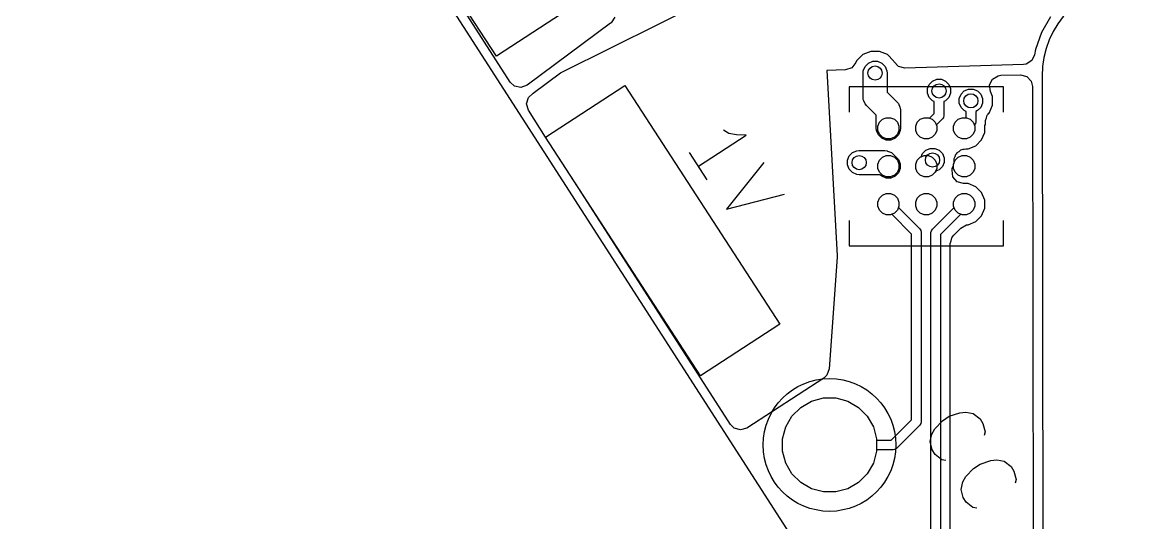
# Model space of a CAD drawing. Extents: x -28 to 34.6, y -6.7 to 48.3.
# Drawn here: x -27.32 to -15.52, y 17.53 to 22.81 of the extents above; entities that cross this region are included whole.
import ezdxf

# ---------------------------------------------------------------- set-up
doc = ezdxf.new("R2010")
doc.units = 0
doc.layers.add('BLACK', color=7, linetype='CONTINUOUS')

msp = doc.modelspace()

# ---------------------------------------------------------------- linework, layer by layer
at = {"layer": 'BLACK', "linetype": 'CONTINUOUS'}
for p, q in [((-27.315668, 29.991502), (-15.515668, 11.641502)), ((-22.172317, 22.178965), (-24.05262, 25.102996)), ((-22.318045, 22.451177), (-23.951962, 24.967188)), ((-21.622736, 22.286658), (-20.091764, 23.048517)), ((-21.479374, 22.995816), (-22.318045, 22.451177)), ((-21.114539, 22.800307), (-21.994043, 22.146517)), ((-21.107914, 22.805593), (-21.114539, 22.800307)), ((-21.069765, 22.864128), (-21.107914, 22.805593)), ((-16.475685, 22.86786), (-16.569626, 22.70252)), ((-16.569626, 22.70252), (-16.633824, 22.523511)), ((-18.455446, 22.468454), (-18.519887, 22.404013)), ((-18.37124, 22.503335), (-18.455446, 22.468455)), ((-18.455446, 22.468455), (-18.455446, 22.468454)), ((-18.371239, 22.503335), (-18.37124, 22.503335)), ((-18.280097, 22.503335), (-18.371239, 22.503335)), ((-18.195893, 22.468456), (-18.280097, 22.503335)), ((-18.195892, 22.468455), (-18.195893, 22.468456)), ((-18.131447, 22.40401), (-18.195892, 22.468455)), ((-16.643533, 22.467614), (-16.674401, 22.404933)), ((-16.633824, 22.523511), (-16.643533, 22.467614)), ((-18.638948, 22.307516), (-18.835668, 22.301502)), ((-18.638315, 22.307537), (-18.638948, 22.307516)), ((-18.57202, 22.3296), (-18.638315, 22.307537)), ((-18.528177, 22.384002), (-18.57202, 22.3296)), ((-18.519889, 22.404012), (-18.528177, 22.384002)), ((-18.519887, 22.404013), (-18.519889, 22.404012)), ((-18.450228, 22.299011), (-18.431265, 22.344792)), ((-18.431265, 22.344792), (-18.396225, 22.379832)), ((-18.396225, 22.379832), (-18.350444, 22.398795)), ((-18.350444, 22.398795), (-18.300892, 22.398795)), ((-18.300892, 22.398795), (-18.255111, 22.379832)), ((-18.255111, 22.379832), (-18.220071, 22.344792)), ((-18.220071, 22.344792), (-18.201108, 22.299011)), ((-18.131089, 22.403145), (-18.131447, 22.40401)), ((-18.127697, 22.395667), (-18.131089, 22.403145)), ((-18.08035, 22.344286), (-18.127697, 22.395667)), ((-18.01274, 22.326659), (-18.08035, 22.344286)), ((-16.761915, 22.364894), (-18.01274, 22.326659)), ((-16.734256, 22.36889), (-16.761915, 22.364894)), ((-16.674401, 22.404933), (-16.734256, 22.36889)), ((-21.930149, 22.060564), (-21.641455, 22.275169)), ((-21.641455, 22.275169), (-21.622736, 22.286658)), ((-18.835668, 22.301502), (-18.726114, 20.349436)), ((-18.452668, 22.274235), (-18.450228, 22.299011)), ((-18.452668, 22.021502), (-18.452668, 22.274235)), ((-18.201108, 22.299011), (-18.198668, 22.274235)), ((-18.198668, 22.274235), (-18.198668, 22.074108)), ((-17.755405, 22.155163), (-17.720917, 22.189651)), ((-17.720917, 22.189651), (-17.675857, 22.208315)), ((-17.675857, 22.208315), (-17.627085, 22.208315)), ((-17.627085, 22.208315), (-17.582025, 22.189651)), ((-17.582025, 22.189651), (-17.547537, 22.155163)), ((-17.117747, 22.148556), (-17.086472, 22.211036)), ((-17.086472, 22.211036), (-17.026383, 22.246688)), ((-17.026383, 22.246688), (-16.999511, 22.250482)), ((-16.999511, 22.250482), (-16.793794, 22.25677)), ((-16.793794, 22.25677), (-16.726185, 22.239143)), ((-16.726185, 22.239143), (-16.678838, 22.187762)), ((-16.678838, 22.187762), (-16.666006, 22.133014)), ((-16.565668, 22.241502), (-16.555668, 15.591502)), ((-22.127812, 22.137401), (-22.172317, 22.178965)), ((-22.059589, 22.12232), (-22.127812, 22.137401)), ((-21.994043, 22.146517), (-22.059589, 22.12232)), ((-21.801962, 21.597188), (-20.963291, 22.141827)), ((-20.963291, 22.141827), (-19.329374, 19.625816)), ((-18.598468, 22.129702), (-18.598468, 21.863085)), ((-16.972868, 22.129702), (-18.598468, 22.129702)), ((-18.198668, 22.074108), (-18.165865, 22.041305)), ((-17.774069, 22.110103), (-17.755405, 22.155163)), ((-17.774069, 22.061331), (-17.774069, 22.110103)), ((-17.547537, 22.155163), (-17.528873, 22.110103)), ((-17.528873, 22.110103), (-17.528873, 22.061331)), ((-17.419602, 22.050948), (-17.385114, 22.085436)), ((-17.385114, 22.085436), (-17.340054, 22.1041)), ((-17.340054, 22.1041), (-17.291282, 22.1041)), ((-17.291282, 22.1041), (-17.246222, 22.085436)), ((-17.246222, 22.085436), (-17.211734, 22.050948)), ((-17.110279, 22.079088), (-17.117747, 22.148556)), ((-17.088568, 22.026675), (-17.110279, 22.079088)), ((-16.972868, 21.863085), (-16.972868, 22.129702)), ((-16.666006, 22.133014), (-16.656262, 15.652742)), ((-22.00069, 21.948465), (-21.981024, 22.01551)), ((-21.980987, 21.881431), (-22.00069, 21.948465)), ((-21.981024, 22.01551), (-21.935751, 22.057531)), ((-21.935751, 22.057531), (-21.930149, 22.060564)), ((-18.450228, 21.996726), (-18.452668, 22.021502)), ((-18.450228, 21.996725), (-18.450228, 21.996726)), ((-18.443922, 21.981502), (-18.450228, 21.996725)), ((-18.431265, 21.950945), (-18.443922, 21.981502)), ((-18.431264, 21.950944), (-18.431265, 21.950945)), ((-18.415471, 21.931699), (-18.431264, 21.950944)), ((-18.165865, 22.041305), (-18.095865, 21.971305)), ((-18.095865, 21.971305), (-18.080071, 21.95206)), ((-18.080071, 21.95206), (-18.065095, 21.915905)), ((-17.755405, 22.016271), (-17.774069, 22.061331)), ((-17.720917, 21.981783), (-17.755405, 22.016271)), ((-17.702271, 21.97406), (-17.720917, 21.981783)), ((-17.702271, 21.846741), (-17.702271, 21.97406)), ((-17.582025, 21.981783), (-17.600671, 21.97406)), ((-17.600671, 21.97406), (-17.600671, 21.825699)), ((-17.547537, 22.016271), (-17.582025, 21.981783)), ((-17.528873, 22.061331), (-17.547537, 22.016271)), ((-17.438266, 22.005888), (-17.419602, 22.050948)), ((-17.438266, 21.957116), (-17.438266, 22.005888)), ((-17.419602, 21.912056), (-17.438266, 21.957116)), ((-17.211734, 22.050948), (-17.19307, 22.005888)), ((-17.19307, 21.957116), (-17.211734, 21.912056)), ((-17.19307, 22.005888), (-17.19307, 21.957116)), ((-17.088568, 21.936329), (-17.088568, 22.026675)), ((-21.799312, 21.59891), (-21.980987, 21.881431)), ((-18.345471, 21.861699), (-18.415471, 21.931699)), ((-18.312668, 21.828896), (-18.345471, 21.861699)), ((-18.065095, 21.915905), (-18.061108, 21.906278)), ((-18.061108, 21.906278), (-18.058668, 21.881502)), ((-18.058668, 21.881502), (-18.058668, 21.691502)), ((-17.750668, 21.798345), (-17.702271, 21.846741)), ((-17.385114, 21.877568), (-17.419602, 21.912056)), ((-17.366468, 21.869845), (-17.385114, 21.877568)), ((-17.366468, 21.803606), (-17.366468, 21.869845)), ((-17.246222, 21.877568), (-17.264868, 21.869845)), ((-17.264868, 21.869845), (-17.264868, 21.761502)), ((-17.211734, 21.912056), (-17.246222, 21.877568)), ((-17.143083, 21.828911), (-17.137413, 21.835949)), ((-17.137413, 21.835949), (-17.136551, 21.838125)), ((-17.136551, 21.838125), (-17.134431, 21.839648)), ((-17.134431, 21.839648), (-17.126449, 21.849553)), ((-17.126449, 21.849553), (-17.123142, 21.85286)), ((-17.123142, 21.85286), (-17.088568, 21.936329)), ((-18.312668, 21.691502), (-18.312668, 21.828896)), ((-18.297772, 21.713801), (-18.280705, 21.755004)), ((-18.297772, 21.713801), (-18.280705, 21.755004)), ((-18.297772, 21.669203), (-18.297772, 21.713801)), ((-18.297772, 21.669203), (-18.297772, 21.713801)), ((-18.280705, 21.755004), (-18.24917, 21.786539)), ((-18.280705, 21.755004), (-18.24917, 21.786539)), ((-18.24917, 21.786539), (-18.207967, 21.803606)), ((-18.24917, 21.786539), (-18.207967, 21.803606)), ((-18.207967, 21.803606), (-18.163369, 21.803606)), ((-18.207967, 21.803606), (-18.163369, 21.803606)), ((-18.163369, 21.803606), (-18.122166, 21.786539)), ((-18.163369, 21.803606), (-18.122166, 21.786539)), ((-18.122166, 21.786539), (-18.090631, 21.755004)), ((-18.122166, 21.786539), (-18.090631, 21.755004)), ((-18.090631, 21.755004), (-18.073564, 21.713801)), ((-18.090631, 21.755004), (-18.073564, 21.713801)), ((-18.073564, 21.713801), (-18.073564, 21.669203)), ((-18.073564, 21.713801), (-18.073564, 21.669203)), ((-17.897772, 21.713801), (-17.880705, 21.755004)), ((-17.897772, 21.713801), (-17.880705, 21.755004)), ((-17.897772, 21.713801), (-17.880705, 21.755004)), ((-17.897772, 21.669203), (-17.897772, 21.713801)), ((-17.897772, 21.669203), (-17.897772, 21.713801)), ((-17.897772, 21.669203), (-17.897772, 21.713801)), ((-17.880705, 21.755004), (-17.84917, 21.786539)), ((-17.880705, 21.755004), (-17.84917, 21.786539)), ((-17.880705, 21.755004), (-17.84917, 21.786539)), ((-17.84917, 21.786539), (-17.807967, 21.803606)), ((-17.84917, 21.786539), (-17.807967, 21.803606)), ((-17.84917, 21.786539), (-17.807967, 21.803606)), ((-17.807967, 21.803606), (-17.763369, 21.803606)), ((-17.807967, 21.803606), (-17.763369, 21.803606)), ((-17.807967, 21.803606), (-17.763369, 21.803606)), ((-17.763369, 21.803606), (-17.750668, 21.798345)), ((-17.763369, 21.803606), (-17.722166, 21.786539)), ((-17.763369, 21.803606), (-17.722166, 21.786539)), ((-17.722166, 21.786539), (-17.690631, 21.755004)), ((-17.722166, 21.786539), (-17.690631, 21.755004)), ((-17.690631, 21.755004), (-17.673564, 21.713801)), ((-17.690631, 21.755004), (-17.673564, 21.713801)), ((-17.61555, 21.789778), (-17.678826, 21.726503)), ((-17.678826, 21.726503), (-17.673564, 21.713801)), ((-17.673564, 21.713801), (-17.673564, 21.669203)), ((-17.673564, 21.713801), (-17.673564, 21.669203)), ((-17.673564, 21.713801), (-17.673564, 21.669203)), ((-17.604538, 21.806258), (-17.61555, 21.789778)), ((-17.600671, 21.825699), (-17.604538, 21.806259)), ((-17.604538, 21.806259), (-17.604538, 21.806258)), ((-17.497772, 21.713801), (-17.480705, 21.755004)), ((-17.497772, 21.713801), (-17.480705, 21.755004)), ((-17.497772, 21.713801), (-17.480705, 21.755004)), ((-17.497772, 21.669203), (-17.497772, 21.713801)), ((-17.497772, 21.669203), (-17.497772, 21.713801)), ((-17.497772, 21.669203), (-17.497772, 21.713801)), ((-17.480705, 21.755004), (-17.44917, 21.786539)), ((-17.480705, 21.755004), (-17.44917, 21.786539)), ((-17.480705, 21.755004), (-17.44917, 21.786539)), ((-17.44917, 21.786539), (-17.407967, 21.803606)), ((-17.44917, 21.786539), (-17.407967, 21.803606)), ((-17.44917, 21.786539), (-17.407967, 21.803606)), ((-17.407967, 21.803606), (-17.366468, 21.803606)), ((-17.407967, 21.803606), (-17.363369, 21.803606)), ((-17.407967, 21.803606), (-17.363369, 21.803606)), ((-17.363369, 21.803606), (-17.322166, 21.786539)), ((-17.363369, 21.803606), (-17.322166, 21.786539)), ((-17.322166, 21.786539), (-17.290631, 21.755004)), ((-17.322166, 21.786539), (-17.290631, 21.755004)), ((-17.290631, 21.755004), (-17.273564, 21.713801)), ((-17.290631, 21.755004), (-17.273564, 21.713801)), ((-17.268735, 21.742062), (-17.278943, 21.726786)), ((-17.278943, 21.726786), (-17.273564, 21.713801)), ((-17.273564, 21.713801), (-17.273564, 21.669203)), ((-17.273564, 21.713801), (-17.273564, 21.669203)), ((-17.273564, 21.713801), (-17.273564, 21.669203)), ((-17.264868, 21.761502), (-17.268735, 21.742062)), ((-17.168754, 21.702016), (-17.16704, 21.720776)), ((-17.16704, 21.720776), (-17.162768, 21.731089)), ((-17.162768, 21.76753), (-17.162254, 21.773155)), ((-17.162768, 21.731089), (-17.162768, 21.76753)), ((-17.162254, 21.773155), (-17.151396, 21.800603)), ((-17.151396, 21.800603), (-17.143083, 21.828911)), ((-21.801962, 21.597188), (-21.799312, 21.59891)), ((-21.418005, 21.005946), (-21.801962, 21.597188)), ((-20.168045, 19.081177), (-21.801962, 21.597188)), ((-20.188186, 21.293359), (-19.684984, 21.620143)), ((-19.867038, 21.638185), (-19.922123, 21.670548)), ((-19.787992, 21.621383), (-19.867038, 21.638185)), ((-19.684984, 21.620143), (-19.787992, 21.621383)), ((-18.310228, 21.666726), (-18.312668, 21.691502)), ((-18.291265, 21.620945), (-18.310228, 21.666726)), ((-18.280705, 21.628), (-18.297772, 21.669203)), ((-18.280705, 21.628), (-18.297772, 21.669203)), ((-18.256225, 21.585905), (-18.291265, 21.620945)), ((-18.24917, 21.596465), (-18.280705, 21.628)), ((-18.24917, 21.596465), (-18.280705, 21.628)), ((-18.207967, 21.579398), (-18.24917, 21.596465)), ((-18.207967, 21.579398), (-18.24917, 21.596465)), ((-18.122166, 21.596465), (-18.163369, 21.579398)), ((-18.122166, 21.596465), (-18.163369, 21.579398)), ((-18.090631, 21.628), (-18.122166, 21.596465)), ((-18.090631, 21.628), (-18.122166, 21.596465)), ((-18.080071, 21.620945), (-18.115111, 21.585905)), ((-18.073564, 21.669203), (-18.090631, 21.628)), ((-18.073564, 21.669203), (-18.090631, 21.628)), ((-18.061108, 21.666726), (-18.080071, 21.620945)), ((-18.058668, 21.691502), (-18.061108, 21.666726)), ((-17.880705, 21.628), (-17.897772, 21.669203)), ((-17.880705, 21.628), (-17.897772, 21.669203)), ((-17.880705, 21.628), (-17.897772, 21.669203)), ((-17.84917, 21.596465), (-17.880705, 21.628)), ((-17.84917, 21.596465), (-17.880705, 21.628)), ((-17.84917, 21.596465), (-17.880705, 21.628)), ((-17.807967, 21.579398), (-17.84917, 21.596465)), ((-17.807967, 21.579398), (-17.84917, 21.596465)), ((-17.807967, 21.579398), (-17.84917, 21.596465)), ((-17.722166, 21.596465), (-17.763369, 21.579398)), ((-17.722166, 21.596465), (-17.763369, 21.579398)), ((-17.722166, 21.596465), (-17.763369, 21.579398)), ((-17.690631, 21.628), (-17.722166, 21.596465)), ((-17.690631, 21.628), (-17.722166, 21.596465)), ((-17.690631, 21.628), (-17.722166, 21.596465)), ((-17.673564, 21.669203), (-17.690631, 21.628)), ((-17.673564, 21.669203), (-17.690631, 21.628)), ((-17.673564, 21.669203), (-17.690631, 21.628)), ((-17.480705, 21.628), (-17.497772, 21.669203)), ((-17.480705, 21.628), (-17.497772, 21.669203)), ((-17.480705, 21.628), (-17.497772, 21.669203)), ((-17.44917, 21.596465), (-17.480705, 21.628)), ((-17.44917, 21.596465), (-17.480705, 21.628)), ((-17.44917, 21.596465), (-17.480705, 21.628)), ((-17.407967, 21.579398), (-17.44917, 21.596465)), ((-17.407967, 21.579398), (-17.44917, 21.596465)), ((-17.407967, 21.579398), (-17.44917, 21.596465)), ((-17.322166, 21.596465), (-17.363369, 21.579398)), ((-17.322166, 21.596465), (-17.363369, 21.579398)), ((-17.322166, 21.596465), (-17.363369, 21.579398)), ((-17.290631, 21.628), (-17.322166, 21.596465)), ((-17.290631, 21.628), (-17.322166, 21.596465)), ((-17.290631, 21.628), (-17.322166, 21.596465)), ((-17.273564, 21.669203), (-17.290631, 21.628)), ((-17.273564, 21.669203), (-17.290631, 21.628)), ((-17.273564, 21.669203), (-17.290631, 21.628)), ((-17.202213, 21.568921), (-17.169268, 21.648457)), ((-17.169268, 21.690733), (-17.168754, 21.702016)), ((-17.169268, 21.648457), (-17.169268, 21.690733)), ((-18.210444, 21.566942), (-18.256225, 21.585905)), ((-18.160892, 21.566942), (-18.210444, 21.566942)), ((-18.163369, 21.579398), (-18.207967, 21.579398)), ((-18.163369, 21.579398), (-18.207967, 21.579398)), ((-18.115111, 21.585905), (-18.160892, 21.566942)), ((-17.763369, 21.579398), (-17.807967, 21.579398)), ((-17.763369, 21.579398), (-17.807967, 21.579398)), ((-17.763369, 21.579398), (-17.807967, 21.579398)), ((-17.789677, 21.460875), (-17.744617, 21.479539)), ((-17.744617, 21.479539), (-17.695845, 21.479539)), ((-17.695845, 21.479539), (-17.650785, 21.460875)), ((-17.363369, 21.579398), (-17.407967, 21.579398)), ((-17.363369, 21.579398), (-17.407967, 21.579398)), ((-17.363369, 21.579398), (-17.407967, 21.579398)), ((-17.342623, 21.475102), (-17.263087, 21.508047)), ((-17.263087, 21.508047), (-17.202213, 21.568921)), ((-20.094819, 21.149587), (-20.281553, 21.437131)), ((-18.618173, 21.354223), (-18.59921, 21.400004)), ((-18.59921, 21.400004), (-18.56417, 21.435044)), ((-18.56417, 21.435044), (-18.518389, 21.454007)), ((-18.518389, 21.454007), (-18.493613, 21.456447)), ((-18.493613, 21.456447), (-18.223613, 21.456447)), ((-18.280705, 21.355004), (-18.24917, 21.386539)), ((-18.280705, 21.355004), (-18.24917, 21.386539)), ((-18.24917, 21.386539), (-18.207967, 21.403606)), ((-18.24917, 21.386539), (-18.207967, 21.403606)), ((-18.223613, 21.456447), (-18.198837, 21.454007)), ((-18.207967, 21.403606), (-18.163369, 21.403606)), ((-18.207967, 21.403606), (-18.163369, 21.403606)), ((-18.198837, 21.454007), (-18.198836, 21.454007)), ((-18.198836, 21.454007), (-18.1941, 21.452045)), ((-18.1941, 21.452045), (-18.153056, 21.435044)), ((-18.163369, 21.403606), (-18.122166, 21.386539)), ((-18.163369, 21.403606), (-18.122166, 21.386539)), ((-18.153056, 21.435044), (-18.153055, 21.435043)), ((-18.153055, 21.435043), (-18.13381, 21.41925)), ((-18.13381, 21.41925), (-18.095866, 21.381305)), ((-18.122166, 21.386539), (-18.090631, 21.355004)), ((-18.122166, 21.386539), (-18.090631, 21.355004)), ((-18.095866, 21.381305), (-18.080072, 21.36206)), ((-18.080072, 21.36206), (-18.061109, 21.316279)), ((-17.880705, 21.355004), (-17.84917, 21.386539)), ((-17.880705, 21.355004), (-17.84917, 21.386539)), ((-17.880705, 21.355004), (-17.84917, 21.386539)), ((-17.84917, 21.386539), (-17.807967, 21.403606)), ((-17.84917, 21.386539), (-17.807967, 21.403606)), ((-17.84917, 21.386539), (-17.83891, 21.390789)), ((-17.83891, 21.390789), (-17.824165, 21.426387)), ((-17.824165, 21.426387), (-17.789677, 21.460875)), ((-17.807967, 21.403606), (-17.763369, 21.403606)), ((-17.807967, 21.403606), (-17.763369, 21.403606)), ((-17.763369, 21.403606), (-17.722166, 21.386539)), ((-17.763369, 21.403606), (-17.722166, 21.386539)), ((-17.722166, 21.386539), (-17.690631, 21.355004)), ((-17.722166, 21.386539), (-17.690631, 21.355004)), ((-17.650785, 21.460875), (-17.616297, 21.426387)), ((-17.616297, 21.426387), (-17.597633, 21.381327)), ((-17.597633, 21.381327), (-17.597633, 21.332555)), ((-17.493131, 21.362889), (-17.490911, 21.374462)), ((-17.493131, 21.325006), (-17.493131, 21.362889)), ((-17.490911, 21.374462), (-17.480102, 21.395474)), ((-17.480705, 21.355004), (-17.44917, 21.386539)), ((-17.480705, 21.355004), (-17.44917, 21.386539)), ((-17.480102, 21.395474), (-17.473446, 21.418141)), ((-17.473446, 21.418141), (-17.464417, 21.425966)), ((-17.464417, 21.425966), (-17.458949, 21.436593)), ((-17.458949, 21.436593), (-17.438496, 21.448426)), ((-17.44917, 21.386539), (-17.407967, 21.403606)), ((-17.44917, 21.386539), (-17.407967, 21.403606)), ((-17.438496, 21.448426), (-17.420642, 21.463896)), ((-17.420642, 21.463896), (-17.406399, 21.466995)), ((-17.407967, 21.403606), (-17.363369, 21.403606)), ((-17.407967, 21.403606), (-17.363369, 21.403606)), ((-17.406399, 21.466995), (-17.398471, 21.471581)), ((-17.398471, 21.471581), (-17.387644, 21.471075)), ((-17.387644, 21.471075), (-17.369131, 21.475102)), ((-17.369131, 21.475102), (-17.342624, 21.475102)), ((-17.363369, 21.403606), (-17.322166, 21.386539)), ((-17.363369, 21.403606), (-17.322166, 21.386539)), ((-17.342624, 21.475102), (-17.342623, 21.475102)), ((-17.322166, 21.386539), (-17.290631, 21.355004)), ((-17.322166, 21.386539), (-17.290631, 21.355004)), ((-19.49825, 21.332598), (-19.892525, 20.838081)), ((-18.618173, 21.304671), (-18.618173, 21.354223)), ((-18.59921, 21.25889), (-18.618173, 21.304671)), ((-18.56417, 21.22385), (-18.59921, 21.25889)), ((-18.297772, 21.313801), (-18.280705, 21.355004)), ((-18.297772, 21.313801), (-18.280705, 21.355004)), ((-18.297772, 21.269203), (-18.297772, 21.313801)), ((-18.297772, 21.269203), (-18.297772, 21.313801)), ((-18.280705, 21.228), (-18.297772, 21.269203)), ((-18.280705, 21.228), (-18.297772, 21.269203)), ((-18.090631, 21.355004), (-18.073564, 21.313801)), ((-18.090631, 21.355004), (-18.073564, 21.313801)), ((-18.073564, 21.269203), (-18.090631, 21.228)), ((-18.073564, 21.269203), (-18.090631, 21.228)), ((-18.061109, 21.266725), (-18.080072, 21.220944)), ((-18.073564, 21.313801), (-18.073564, 21.269203)), ((-18.073564, 21.313801), (-18.073564, 21.269203)), ((-18.061109, 21.316279), (-18.061109, 21.266725)), ((-17.897772, 21.313801), (-17.880705, 21.355004)), ((-17.897772, 21.313801), (-17.880705, 21.355004)), ((-17.897772, 21.313801), (-17.880705, 21.355004)), ((-17.897772, 21.269203), (-17.897772, 21.313801)), ((-17.897772, 21.269203), (-17.897772, 21.313801)), ((-17.897772, 21.269203), (-17.897772, 21.313801)), ((-17.880705, 21.228), (-17.897772, 21.269203)), ((-17.880705, 21.228), (-17.897772, 21.269203)), ((-17.880705, 21.228), (-17.897772, 21.269203)), ((-17.690631, 21.355004), (-17.673564, 21.313801)), ((-17.690631, 21.355004), (-17.673564, 21.313801)), ((-17.673564, 21.269203), (-17.690631, 21.228)), ((-17.673564, 21.269203), (-17.690631, 21.228)), ((-17.650785, 21.253007), (-17.68638, 21.238264)), ((-17.673564, 21.313801), (-17.673564, 21.269203)), ((-17.673564, 21.313801), (-17.673564, 21.269203)), ((-17.616297, 21.287495), (-17.650785, 21.253007)), ((-17.597633, 21.332555), (-17.616297, 21.287495)), ((-17.514734, 21.249549), (-17.513776, 21.255262)), ((-17.50479, 21.180391), (-17.514734, 21.249549)), ((-17.513776, 21.255262), (-17.511395, 21.267675)), ((-17.511395, 21.267675), (-17.497772, 21.300564)), ((-17.497772, 21.313801), (-17.480705, 21.355004)), ((-17.497772, 21.313801), (-17.480705, 21.355004)), ((-17.497772, 21.313801), (-17.493131, 21.325006)), ((-17.497772, 21.300564), (-17.497772, 21.313801)), ((-17.497772, 21.269203), (-17.497772, 21.313801)), ((-17.497772, 21.269203), (-17.497772, 21.313801)), ((-17.480705, 21.228), (-17.497772, 21.269203)), ((-17.480705, 21.228), (-17.497772, 21.269203)), ((-17.290631, 21.355004), (-17.273564, 21.313801)), ((-17.290631, 21.355004), (-17.273564, 21.313801)), ((-17.273564, 21.269203), (-17.290631, 21.228)), ((-17.273564, 21.269203), (-17.290631, 21.228)), ((-17.273564, 21.313801), (-17.273564, 21.269203)), ((-17.273564, 21.313801), (-17.273564, 21.269203)), ((-18.518389, 21.204887), (-18.56417, 21.22385)), ((-18.493613, 21.202447), (-18.518389, 21.204887)), ((-18.276218, 21.202447), (-18.493613, 21.202447)), ((-18.24917, 21.196465), (-18.280705, 21.228)), ((-18.24917, 21.196465), (-18.280705, 21.228)), ((-18.275471, 21.2017), (-18.276218, 21.202447)), ((-18.256226, 21.185906), (-18.275471, 21.2017)), ((-18.210445, 21.166943), (-18.256226, 21.185906)), ((-18.207967, 21.179398), (-18.24917, 21.196465)), ((-18.207967, 21.179398), (-18.24917, 21.196465)), ((-18.160891, 21.166943), (-18.210445, 21.166943)), ((-18.163369, 21.179398), (-18.207967, 21.179398)), ((-18.163369, 21.179398), (-18.207967, 21.179398)), ((-18.122166, 21.196465), (-18.163369, 21.179398)), ((-18.122166, 21.196465), (-18.163369, 21.179398)), ((-18.11511, 21.185906), (-18.160891, 21.166943)), ((-18.090631, 21.228), (-18.122166, 21.196465)), ((-18.090631, 21.228), (-18.122166, 21.196465)), ((-18.080072, 21.220944), (-18.11511, 21.185906)), ((-17.84917, 21.196465), (-17.880705, 21.228)), ((-17.84917, 21.196465), (-17.880705, 21.228)), ((-17.84917, 21.196465), (-17.880705, 21.228)), ((-17.807967, 21.179398), (-17.84917, 21.196465)), ((-17.807967, 21.179398), (-17.84917, 21.196465)), ((-17.807967, 21.179398), (-17.84917, 21.196465)), ((-17.763369, 21.179398), (-17.807967, 21.179398)), ((-17.763369, 21.179398), (-17.807967, 21.179398)), ((-17.763369, 21.179398), (-17.807967, 21.179398)), ((-17.722166, 21.196465), (-17.763369, 21.179398)), ((-17.722166, 21.196465), (-17.763369, 21.179398)), ((-17.722166, 21.196465), (-17.763369, 21.179398)), ((-17.690631, 21.228), (-17.722166, 21.196465)), ((-17.690631, 21.228), (-17.722166, 21.196465)), ((-17.690631, 21.228), (-17.722166, 21.196465)), ((-17.68638, 21.238264), (-17.690631, 21.228)), ((-17.459035, 21.127587), (-17.50479, 21.180391)), ((-17.44917, 21.196465), (-17.480705, 21.228)), ((-17.44917, 21.196465), (-17.480705, 21.228)), ((-17.391996, 21.107902), (-17.459035, 21.127587)), ((-17.407967, 21.179398), (-17.44917, 21.196465)), ((-17.407967, 21.179398), (-17.44917, 21.196465)), ((-17.363369, 21.179398), (-17.407967, 21.179398)), ((-17.363369, 21.179398), (-17.407967, 21.179398)), ((-17.322166, 21.196465), (-17.363369, 21.179398)), ((-17.322166, 21.196465), (-17.363369, 21.179398)), ((-17.290631, 21.228), (-17.322166, 21.196465)), ((-17.290631, 21.228), (-17.322166, 21.196465)), ((-19.84974, 18.567161), (-21.418005, 21.005946)), ((-17.342623, 21.107902), (-17.391996, 21.107902)), ((-17.263087, 21.074957), (-17.342623, 21.107902)), ((-17.202213, 21.014083), (-17.263087, 21.074957)), ((-17.169268, 20.934547), (-17.202213, 21.014083)), ((-19.892525, 20.838081), (-19.280395, 20.99713)), ((-18.297772, 20.913801), (-18.280705, 20.955004)), ((-18.297772, 20.913801), (-18.280705, 20.955004)), ((-18.297772, 20.913801), (-18.280705, 20.955004)), ((-18.297772, 20.869203), (-18.297772, 20.913801)), ((-18.297772, 20.869203), (-18.297772, 20.913801)), ((-18.297772, 20.869203), (-18.297772, 20.913801)), ((-18.280705, 20.955004), (-18.24917, 20.986539)), ((-18.280705, 20.955004), (-18.24917, 20.986539)), ((-18.280705, 20.955004), (-18.24917, 20.986539)), ((-18.24917, 20.986539), (-18.207967, 21.003606)), ((-18.24917, 20.986539), (-18.207967, 21.003606)), ((-18.24917, 20.986539), (-18.207967, 21.003606)), ((-18.207967, 21.003606), (-18.163369, 21.003606)), ((-18.207967, 21.003606), (-18.163369, 21.003606)), ((-18.207967, 21.003606), (-18.163369, 21.003606)), ((-18.163369, 21.003606), (-18.122166, 20.986539)), ((-18.163369, 21.003606), (-18.122166, 20.986539)), ((-18.163369, 21.003606), (-18.122166, 20.986539)), ((-18.122166, 20.986539), (-18.090631, 20.955004)), ((-18.122166, 20.986539), (-18.090631, 20.955004)), ((-18.122166, 20.986539), (-18.090631, 20.955004)), ((-18.090631, 20.955004), (-18.073564, 20.913801)), ((-18.090631, 20.955004), (-18.073564, 20.913801)), ((-18.090631, 20.955004), (-18.073564, 20.913801)), ((-18.073564, 20.913801), (-18.073564, 20.869203)), ((-18.073564, 20.913801), (-18.073564, 20.869203)), ((-18.073564, 20.913801), (-18.073564, 20.869203)), ((-17.897772, 20.913801), (-17.880705, 20.955004)), ((-17.897772, 20.913801), (-17.880705, 20.955004)), ((-17.897772, 20.913801), (-17.880705, 20.955004)), ((-17.897772, 20.869203), (-17.897772, 20.913801)), ((-17.897772, 20.869203), (-17.897772, 20.913801)), ((-17.897772, 20.869203), (-17.897772, 20.913801)), ((-17.880705, 20.955004), (-17.84917, 20.986539)), ((-17.880705, 20.955004), (-17.84917, 20.986539)), ((-17.880705, 20.955004), (-17.84917, 20.986539)), ((-17.84917, 20.986539), (-17.807967, 21.003606)), ((-17.84917, 20.986539), (-17.807967, 21.003606)), ((-17.84917, 20.986539), (-17.807967, 21.003606)), ((-17.807967, 21.003606), (-17.763369, 21.003606)), ((-17.807967, 21.003606), (-17.763369, 21.003606)), ((-17.807967, 21.003606), (-17.763369, 21.003606)), ((-17.763369, 21.003606), (-17.722166, 20.986539)), ((-17.763369, 21.003606), (-17.722166, 20.986539)), ((-17.763369, 21.003606), (-17.722166, 20.986539)), ((-17.722166, 20.986539), (-17.690631, 20.955004)), ((-17.722166, 20.986539), (-17.690631, 20.955004)), ((-17.722166, 20.986539), (-17.690631, 20.955004)), ((-17.690631, 20.955004), (-17.673564, 20.913801)), ((-17.690631, 20.955004), (-17.673564, 20.913801)), ((-17.690631, 20.955004), (-17.673564, 20.913801)), ((-17.673564, 20.913801), (-17.673564, 20.869203)), ((-17.673564, 20.913801), (-17.673564, 20.869203)), ((-17.673564, 20.913801), (-17.673564, 20.869203)), ((-17.497772, 20.913801), (-17.480705, 20.955004)), ((-17.497772, 20.913801), (-17.480705, 20.955004)), ((-17.497772, 20.913801), (-17.480705, 20.955004)), ((-17.497772, 20.869203), (-17.497772, 20.913801)), ((-17.497772, 20.869203), (-17.497772, 20.913801)), ((-17.497772, 20.869203), (-17.497772, 20.913801)), ((-17.480705, 20.955004), (-17.44917, 20.986539)), ((-17.480705, 20.955004), (-17.44917, 20.986539)), ((-17.480705, 20.955004), (-17.44917, 20.986539)), ((-17.44917, 20.986539), (-17.407967, 21.003606)), ((-17.44917, 20.986539), (-17.407967, 21.003606)), ((-17.44917, 20.986539), (-17.407967, 21.003606)), ((-17.407967, 21.003606), (-17.363369, 21.003606)), ((-17.407967, 21.003606), (-17.363369, 21.003606)), ((-17.407967, 21.003606), (-17.363369, 21.003606)), ((-17.363369, 21.003606), (-17.322166, 20.986539)), ((-17.363369, 21.003606), (-17.322166, 20.986539)), ((-17.363369, 21.003606), (-17.322166, 20.986539)), ((-17.322166, 20.986539), (-17.290631, 20.955004)), ((-17.322166, 20.986539), (-17.290631, 20.955004)), ((-17.322166, 20.986539), (-17.290631, 20.955004)), ((-17.290631, 20.955004), (-17.273564, 20.913801)), ((-17.290631, 20.955004), (-17.273564, 20.913801)), ((-17.290631, 20.955004), (-17.273564, 20.913801)), ((-17.273564, 20.913801), (-17.273564, 20.869203)), ((-17.273564, 20.913801), (-17.273564, 20.869203)), ((-17.273564, 20.913801), (-17.273564, 20.869203)), ((-17.169268, 20.848457), (-17.169268, 20.934547)), ((-18.280705, 20.828), (-18.297772, 20.869203)), ((-18.280705, 20.828), (-18.297772, 20.869203)), ((-18.280705, 20.828), (-18.297772, 20.869203)), ((-18.24917, 20.796465), (-18.280705, 20.828)), ((-18.24917, 20.796465), (-18.280705, 20.828)), ((-18.24917, 20.796465), (-18.280705, 20.828)), ((-18.207967, 20.779398), (-18.24917, 20.796465)), ((-18.207967, 20.779398), (-18.24917, 20.796465)), ((-18.207967, 20.779398), (-18.24917, 20.796465)), ((-18.163369, 20.779398), (-18.207967, 20.779398)), ((-18.163369, 20.779398), (-18.207967, 20.779398)), ((-18.163369, 20.779398), (-18.207967, 20.779398)), ((-18.122166, 20.796465), (-18.163369, 20.779398)), ((-18.122166, 20.796465), (-18.163369, 20.779398)), ((-18.150668, 20.78466), (-18.163369, 20.779398)), ((-17.940668, 20.57466), (-18.150668, 20.78466)), ((-18.090631, 20.828), (-18.122166, 20.796465)), ((-18.090631, 20.828), (-18.122166, 20.796465)), ((-18.073564, 20.869203), (-18.090631, 20.828)), ((-18.073564, 20.869203), (-18.090631, 20.828)), ((-18.073564, 20.869203), (-18.078826, 20.856502)), ((-18.078826, 20.856502), (-17.853947, 20.631623)), ((-17.880705, 20.828), (-17.897772, 20.869203)), ((-17.880705, 20.828), (-17.897772, 20.869203)), ((-17.880705, 20.828), (-17.897772, 20.869203)), ((-17.84917, 20.796465), (-17.880705, 20.828)), ((-17.84917, 20.796465), (-17.880705, 20.828)), ((-17.84917, 20.796465), (-17.880705, 20.828)), ((-17.807967, 20.779398), (-17.84917, 20.796465)), ((-17.807967, 20.779398), (-17.84917, 20.796465)), ((-17.807967, 20.779398), (-17.84917, 20.796465)), ((-17.763369, 20.779398), (-17.807967, 20.779398)), ((-17.763369, 20.779398), (-17.807967, 20.779398)), ((-17.763369, 20.779398), (-17.807967, 20.779398)), ((-17.722166, 20.796465), (-17.763369, 20.779398)), ((-17.722166, 20.796465), (-17.763369, 20.779398)), ((-17.722166, 20.796465), (-17.763369, 20.779398)), ((-17.690631, 20.828), (-17.722166, 20.796465)), ((-17.690631, 20.828), (-17.722166, 20.796465)), ((-17.690631, 20.828), (-17.722166, 20.796465)), ((-17.721589, 20.627423), (-17.492511, 20.856502)), ((-17.673564, 20.869203), (-17.690631, 20.828)), ((-17.673564, 20.869203), (-17.690631, 20.828)), ((-17.673564, 20.869203), (-17.690631, 20.828)), ((-17.420669, 20.78466), (-17.634868, 20.57046)), ((-17.492511, 20.856502), (-17.497772, 20.869203)), ((-17.480705, 20.828), (-17.497772, 20.869203)), ((-17.480705, 20.828), (-17.497772, 20.869203)), ((-17.44917, 20.796465), (-17.480705, 20.828)), ((-17.44917, 20.796465), (-17.480705, 20.828)), ((-17.407967, 20.779398), (-17.44917, 20.796465)), ((-17.407967, 20.779398), (-17.44917, 20.796465)), ((-17.407967, 20.779398), (-17.420669, 20.78466)), ((-17.363369, 20.779398), (-17.407967, 20.779398)), ((-17.363369, 20.779398), (-17.407967, 20.779398)), ((-17.363369, 20.779398), (-17.407967, 20.779398)), ((-17.322166, 20.796465), (-17.363369, 20.779398)), ((-17.322166, 20.796465), (-17.363369, 20.779398)), ((-17.322166, 20.796465), (-17.363369, 20.779398)), ((-17.290631, 20.828), (-17.322166, 20.796465)), ((-17.290631, 20.828), (-17.322166, 20.796465)), ((-17.290631, 20.828), (-17.322166, 20.796465)), ((-17.273564, 20.869203), (-17.290631, 20.828)), ((-17.273564, 20.869203), (-17.290631, 20.828)), ((-17.273564, 20.869203), (-17.290631, 20.828)), ((-17.263087, 20.708047), (-17.202213, 20.768921)), ((-17.202213, 20.768921), (-17.169268, 20.848457)), ((-18.598468, 20.719919), (-18.598468, 20.453302)), ((-17.422153, 20.638783), (-17.36083, 20.672268)), ((-17.36083, 20.672268), (-17.352216, 20.673195)), ((-17.352216, 20.673195), (-17.342628, 20.675102)), ((-17.342628, 20.675102), (-17.342623, 20.675102)), ((-17.342623, 20.675102), (-17.263087, 20.708047)), ((-16.972868, 20.453302), (-16.972868, 20.719919)), ((-17.940668, 18.618344), (-17.940668, 20.57466)), ((-17.853947, 20.631623), (-17.842935, 20.615143)), ((-17.842935, 20.615143), (-17.842935, 20.615142)), ((-17.842935, 20.615142), (-17.839068, 20.595702)), ((-17.839068, 20.595702), (-17.839068, 18.597302)), ((-17.736468, 20.591502), (-17.732601, 20.610942)), ((-17.736468, 17.207224), (-17.736468, 20.591502)), ((-17.732601, 20.610942), (-17.721589, 20.627423)), ((-17.634868, 20.57046), (-17.634868, 17.207224)), ((-17.524124, 20.506247), (-17.5176, 20.536233)), ((-17.5176, 20.536233), (-17.513846, 20.541249)), ((-17.513846, 20.541249), (-17.513083, 20.543845)), ((-17.513083, 20.543845), (-17.496449, 20.564487)), ((-17.496449, 20.564487), (-17.422153, 20.638783)), ((-18.598468, 20.453302), (-16.972868, 20.453302)), ((-17.532768, 20.476806), (-17.524124, 20.506247)), ((-17.532768, 17.388354), (-17.532768, 20.476806)), ((-18.726239, 20.333583), (-18.811246, 19.152924)), ((-18.726114, 20.349436), (-18.726239, 20.333583)), ((-19.329374, 19.625816), (-20.168045, 19.081177)), ((-18.811246, 19.152924), (-18.835694, 19.087471)), ((-18.867279, 19.057907), (-19.677797, 18.530308)), ((-18.835694, 19.087471), (-18.867279, 19.057907)), ((-19.110049, 18.748179), (-18.99701, 18.813442)), ((-19.110049, 18.748179), (-18.99701, 18.813442)), ((-18.99701, 18.813442), (-18.870931, 18.847224)), ((-18.99701, 18.813442), (-18.870931, 18.847224)), ((-18.870931, 18.847224), (-18.740405, 18.847224)), ((-18.870931, 18.847224), (-18.740405, 18.847224)), ((-18.740405, 18.847224), (-18.614326, 18.813442)), ((-18.740405, 18.847224), (-18.614326, 18.813442)), ((-18.614326, 18.813442), (-18.501287, 18.748179)), ((-18.614326, 18.813442), (-18.501287, 18.748179)), ((-19.267608, 18.542844), (-19.202345, 18.655883)), ((-19.267608, 18.542844), (-19.202345, 18.655883)), ((-19.202345, 18.655883), (-19.110049, 18.748179)), ((-19.202345, 18.655883), (-19.110049, 18.748179)), ((-18.501287, 18.748179), (-18.408991, 18.655883)), ((-18.501287, 18.748179), (-18.408991, 18.655883)), ((-18.408991, 18.655883), (-18.343728, 18.542844)), ((-18.408991, 18.655883), (-18.343728, 18.542844)), ((-17.615895, 18.607181), (-17.544009, 18.653865)), ((-17.544009, 18.653865), (-17.432599, 18.692147)), ((-17.432599, 18.692147), (-17.369114, 18.699307)), ((-17.369114, 18.699307), (-17.290068, 18.682506)), ((-17.290068, 18.682506), (-17.219423, 18.626181)), ((-19.811873, 18.529525), (-19.84974, 18.567161)), ((-19.74472, 18.510232), (-19.811873, 18.529525)), ((-19.677797, 18.530308), (-19.74472, 18.510232)), ((-19.30139, 18.416765), (-19.267608, 18.542844)), ((-19.30139, 18.416765), (-19.267608, 18.542844)), ((-18.343728, 18.542844), (-18.309946, 18.416765)), ((-18.343728, 18.542844), (-18.309946, 18.416765)), ((-18.15671, 18.402302), (-17.940668, 18.618344)), ((-17.853947, 18.561381), (-18.099747, 18.315581)), ((-17.842935, 18.577862), (-17.853947, 18.561381)), ((-17.839068, 18.597302), (-17.842935, 18.577862)), ((-17.696182, 18.520975), (-17.615895, 18.607181)), ((-17.219423, 18.626181), (-17.1883, 18.578257)), ((-17.1883, 18.578257), (-17.165579, 18.490809)), ((-19.30139, 18.286239), (-19.30139, 18.416765)), ((-19.30139, 18.286239), (-19.30139, 18.416765)), ((-18.309946, 18.416765), (-18.309946, 18.402302)), ((-18.309946, 18.416765), (-18.309946, 18.286239)), ((-17.745346, 18.386844), (-17.728545, 18.465891)), ((-17.728545, 18.465891), (-17.696182, 18.520975)), ((-17.165579, 18.490809), (-17.17398, 18.451286)), ((-18.309946, 18.402302), (-18.15671, 18.402302)), ((-18.135668, 18.300702), (-18.309946, 18.300702)), ((-18.309946, 18.300702), (-18.309946, 18.286239)), ((-18.116228, 18.304569), (-18.135668, 18.300702)), ((-18.099747, 18.315581), (-18.116228, 18.304569)), ((-17.722625, 18.299397), (-17.745346, 18.386844)), ((-17.691503, 18.251473), (-17.722625, 18.299397)), ((-19.267608, 18.16016), (-19.30139, 18.286239)), ((-19.267608, 18.16016), (-19.30139, 18.286239)), ((-18.309946, 18.286239), (-18.343728, 18.16016)), ((-18.309946, 18.286239), (-18.343728, 18.16016)), ((-17.620857, 18.195148), (-17.691503, 18.251473)), ((-17.581334, 18.186747), (-17.620857, 18.195148)), ((-17.217225, 18.150662), (-17.105816, 18.188945)), ((-17.105816, 18.188945), (-17.042331, 18.196105)), ((-17.042331, 18.196105), (-16.963285, 18.179303)), ((-16.963285, 18.179303), (-16.892639, 18.122978)), ((-19.202345, 18.047121), (-19.267608, 18.16016)), ((-19.202345, 18.047121), (-19.267608, 18.16016)), ((-18.343728, 18.16016), (-18.408991, 18.047121)), ((-18.343728, 18.16016), (-18.408991, 18.047121)), ((-17.369398, 18.017773), (-17.289111, 18.103979)), ((-17.289111, 18.103979), (-17.217225, 18.150662)), ((-16.892639, 18.122978), (-16.861517, 18.075054)), ((-16.861517, 18.075054), (-16.838796, 17.987607)), ((-19.110049, 17.954825), (-19.202345, 18.047121)), ((-19.110049, 17.954825), (-19.202345, 18.047121)), ((-18.99701, 17.889562), (-19.110049, 17.954825)), ((-18.99701, 17.889562), (-19.110049, 17.954825)), ((-18.501287, 17.954825), (-18.614326, 17.889562)), ((-18.501287, 17.954825), (-18.614326, 17.889562)), ((-18.408991, 18.047121), (-18.501287, 17.954825)), ((-18.408991, 18.047121), (-18.501287, 17.954825)), ((-17.418563, 17.883642), (-17.401761, 17.962688)), ((-17.401761, 17.962688), (-17.369398, 18.017773)), ((-16.838796, 17.987607), (-16.847197, 17.948084)), ((-18.870931, 17.85578), (-18.99701, 17.889562)), ((-18.870931, 17.85578), (-18.99701, 17.889562)), ((-18.740405, 17.85578), (-18.870931, 17.85578)), ((-18.740405, 17.85578), (-18.870931, 17.85578)), ((-18.614326, 17.889562), (-18.740405, 17.85578)), ((-18.614326, 17.889562), (-18.740405, 17.85578)), ((-17.395842, 17.796195), (-17.418563, 17.883642)), ((-17.364719, 17.748271), (-17.395842, 17.796195)), ((-17.294074, 17.691946), (-17.364719, 17.748271)), ((-17.254551, 17.683545), (-17.294074, 17.691946))]:
    msp.add_line(p, q, dxfattribs=at)
at = {"layer": 'BLACK'}
for centre, radius in [((-18.325668, 22.274235), 0.075), ((-17.651471, 22.085717), 0.075), ((-17.315668, 21.981502), 0.075), ((-18.493613, 21.329447), 0.075), ((-17.720231, 21.356941), 0.075), ((-18.805668, 18.351502), 0.7)]:
    msp.add_circle(centre, radius, dxfattribs=at)
msp.add_arc((-15.56567, 22.24146), 1.00006, -268.8541913, -179.9789164, dxfattribs=at)

doc.saveas('drawing.dxf')
